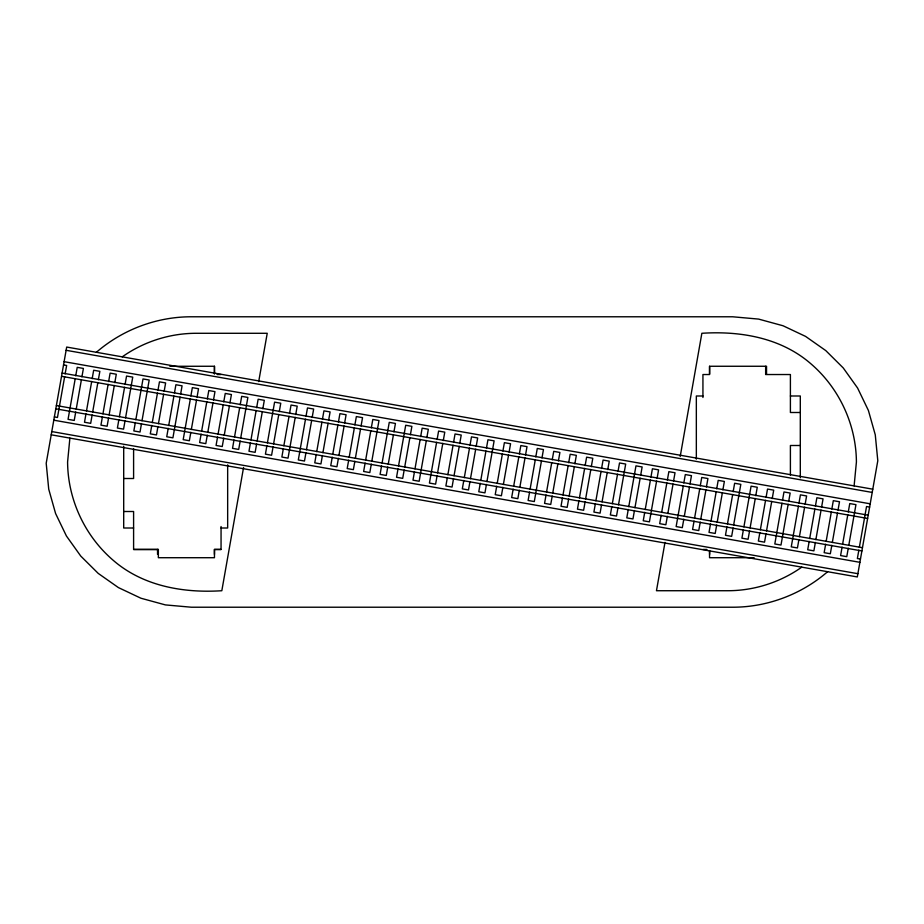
<?xml version="1.0" encoding="UTF-8"?>
<svg xmlns="http://www.w3.org/2000/svg" width="924" height="924" viewBox="0 0 924 924"><rect width="100%" height="100%" fill="white"/><g stroke="black" fill="none" stroke-linecap="round" stroke-linejoin="round"><path stroke-width="1.39" d="M157.53 554.4L157.53 549.445M214.46 554.4L214.46 549.445L221.055 549.468L221.067 526.518M214.46 374.093L214.46 366.262L169.866 366.285M709.609 554.4L709.609 550.681M709.609 374.093L709.609 366.262L766.539 366.262L766.539 374.093M64.645 376.715L57.461 417.475L54.366 416.932M65.142 373.908L66.632 365.477L63.537 364.934M75.237 378.586L68.053 419.346L74.232 420.432L75.71 412M75.733 375.779L77.223 367.348L83.403 368.433L81.913 376.865M76.207 409.193L81.416 379.672M85.99 413.813L84.5 422.245L90.679 423.342L92.157 414.899M86.486 411.007L91.684 381.485M92.181 378.678L93.67 370.247L99.85 371.332L98.36 379.764M92.654 412.092L97.863 382.571M102.437 416.712L100.947 425.144L107.126 426.241L108.605 417.81M102.934 413.906L108.131 384.384M108.628 381.577L110.118 373.146L116.297 374.232L114.807 382.663M109.101 414.992L114.31 385.481M118.884 419.612L117.394 428.043L123.573 429.14L125.052 420.709M119.381 416.805L124.578 387.283M125.075 384.476L126.565 376.045L132.744 377.131L125.549 417.891M135.331 422.511L133.841 430.954L140.021 432.039L141.499 423.608M135.828 419.704L143.012 378.944L149.191 380.03L141.996 420.79M151.779 425.41L150.289 433.853L156.468 434.938L157.946 426.507M152.275 422.603L157.473 393.093M157.969 390.274L159.459 381.843L165.627 382.929L164.149 391.36M158.443 423.689L163.652 394.178M168.226 428.32L166.736 436.752L172.915 437.837L180.099 397.077M168.711 425.502L173.92 395.992M174.417 393.174L175.907 384.742L182.074 385.828L180.596 394.271M190.367 398.891L183.183 439.651L189.351 440.736L190.841 432.305M190.864 396.073L192.354 387.641L198.521 388.727L197.043 397.17M191.337 429.498L196.546 399.977M201.12 434.118L199.63 442.55L205.798 443.636L207.288 435.204M201.605 431.3L206.814 401.79M207.311 398.972L208.801 390.54L214.969 391.637L213.49 400.069M207.785 432.397L212.994 402.876M217.556 437.017L216.077 445.449L222.245 446.535L223.735 438.103M218.052 434.199L223.262 404.689M223.758 401.871L225.248 393.439L231.416 394.536L229.937 402.968M224.232 435.296L229.441 405.775M234.003 439.916L232.525 448.348L238.692 449.434L240.182 441.002M234.5 437.11L239.709 407.588M240.205 404.781L241.695 396.338L247.863 397.436L240.679 438.195M243.566 467.463L221.829 590.725C183.564 593.208 143.174 586.232 113.375 560.452C84.835 536.082 67.833 499.526 67.591 462L69.889 438.103M258.708 381.566L267.232 333.287L196.304 333.287C169.958 333.264 143.751 341.637 122.234 356.849M250.45 442.815L248.972 451.247L255.14 452.333L256.629 443.901M250.947 440.009L256.156 410.487M256.653 407.68L258.142 399.237L264.31 400.335L262.832 408.766M257.126 441.094L262.335 411.573M266.897 445.714L265.419 454.146L271.587 455.243L273.077 446.8M267.394 442.908L274.59 402.148L280.757 403.234L279.279 411.665M273.573 443.994L278.782 414.472M283.345 448.614L281.866 457.045L288.034 458.142L295.23 417.371M283.841 445.807L289.05 416.285M289.547 413.478L291.037 405.047L297.205 406.133L295.726 414.564M305.498 419.184L298.313 459.944L304.481 461.041L305.971 452.61M305.994 416.377L307.484 407.946L313.652 409.032L312.162 417.463M306.468 449.792L311.677 420.281M316.239 454.412L314.761 462.855L320.928 463.94L322.418 455.509M316.736 451.605L321.945 422.083M322.441 419.277L323.931 410.845L330.099 411.931L328.609 420.362M322.915 452.691L328.124 423.18M332.236 457.23L330.746 465.673L336.925 466.759L338.415 458.327M332.732 454.423L337.93 424.913M338.427 422.095L339.917 413.663L346.096 414.749L344.606 423.18M338.912 455.509L344.109 425.999M348.683 460.14L347.193 468.572L353.372 469.658L354.862 461.226M349.18 457.322L354.377 427.812M354.874 424.994L356.364 416.562L362.543 417.648L361.053 426.079M355.347 458.408L360.556 428.898M365.13 463.039L363.64 471.471L369.819 472.557L371.309 464.125M365.627 460.221L370.824 430.711M371.321 427.893L372.811 419.461L378.99 420.547L371.794 461.319M381.577 465.939L380.087 474.37L386.267 475.456L387.757 467.024M382.074 463.12L389.258 422.36L395.437 423.458L393.947 431.889M388.242 464.218L393.451 434.696M398.025 468.838L396.535 477.269L402.714 478.355L404.192 469.923M398.521 466.019L405.705 425.259L411.885 426.357L410.395 434.788M404.689 467.117L409.898 437.595M414.472 471.737L412.982 480.168L419.161 481.254L426.345 440.494M414.968 468.93L420.166 439.408M420.663 436.602L422.153 428.159L428.332 429.256L426.842 437.687M436.613 442.307L429.429 483.067L435.608 484.153L437.087 475.721M437.11 439.501L438.6 431.058L444.779 432.155L443.289 440.586M437.583 472.915L442.792 443.393M447.366 477.535L445.876 485.966L452.055 487.063L453.534 478.62M447.863 474.728L453.06 445.206M453.557 442.4L455.047 433.968L461.226 435.054L459.736 443.485M454.031 475.814L459.24 446.292M463.813 480.434L462.323 488.865L468.503 489.963L469.981 481.519M464.31 477.627L469.507 448.105M470.004 445.299L471.494 436.867L477.673 437.953L476.183 446.384M470.478 478.713L475.687 449.191M480.261 483.333L478.771 491.764L484.95 492.862L486.428 484.43M480.757 480.526L485.955 451.004M486.451 448.198L487.941 439.766L494.121 440.852L486.925 481.612M496.708 486.232L495.218 494.675L501.397 495.761L502.875 487.329M497.204 483.425L502.402 453.903M502.899 451.097L504.389 442.665L510.568 443.751L509.078 452.183M503.372 484.511L508.581 455.001M513.155 489.131L511.665 497.574L517.844 498.66L519.323 490.228M513.652 486.324L518.849 456.803M519.346 453.996L520.836 445.564L527.003 446.65L525.525 455.082M519.819 487.41L525.028 457.9M529.602 492.042L528.112 500.473L534.291 501.559L541.476 460.799M530.087 489.223L535.296 459.713M535.793 456.895L537.283 448.463L543.451 449.549L541.972 457.981M546.049 494.941L544.559 503.372L550.727 504.458L552.217 496.026M546.534 492.122L551.744 462.612M552.24 459.794L553.73 451.362L559.898 452.448L558.419 460.891M552.714 493.208L557.923 463.698M562.485 497.84L561.007 506.271L567.174 507.357L568.664 498.925M562.982 495.021L568.191 465.511M568.687 462.693L570.177 454.262L576.345 455.347L574.867 463.79M569.161 496.119L574.37 466.597M578.932 500.739L577.454 509.17L583.622 510.256L585.111 501.824M579.429 497.921L584.638 468.41M585.135 465.592L586.625 457.161L592.792 458.258L591.314 466.689M585.608 499.018L590.817 469.496M595.379 503.638L593.901 512.069L600.069 513.155L601.559 504.723M595.876 500.82L601.085 471.309M601.582 468.503L603.072 460.06L609.239 461.157L607.761 469.588M602.055 501.917L607.264 472.395M611.827 506.537L610.348 514.968L616.516 516.054L618.006 507.623M612.323 503.73L617.532 474.208M618.029 471.402L619.519 462.959L625.687 464.056L618.503 504.816M628.274 509.436L626.795 517.867L632.963 518.953L634.453 510.522M628.77 506.629L635.966 465.869L642.134 466.955L640.655 475.386M634.95 507.715L640.159 478.193M644.721 512.335L643.243 520.766L649.41 521.864L656.606 481.092M645.218 509.528L650.427 480.006M650.923 477.2L652.413 468.768L658.581 469.854L657.103 478.286M661.168 515.234L659.69 523.665L665.857 524.763L667.347 516.32M661.665 512.427L666.874 482.906M667.371 480.099L668.861 471.667L675.028 472.753L673.538 481.185M667.844 513.513L673.053 484.003M664.991 542.423L656.467 590.725L727.696 590.725C754.053 590.736 780.249 582.363 801.778 567.151M680.203 456.491L701.859 333.287C740.228 330.792 780.745 337.687 810.625 363.559C839.165 387.918 856.167 424.474 856.409 462L854.111 485.897M683.321 485.805L676.137 526.564L682.305 527.662L683.795 519.23M683.818 482.998L685.308 474.566L691.475 475.652L689.985 484.084M684.291 516.412L689.5 486.902M694.063 521.032L692.584 529.475L698.752 530.561L700.242 522.129M694.559 518.225L699.768 488.704M700.265 485.897L701.743 477.465L707.923 478.551L706.433 486.983M700.739 519.311L705.948 489.801M710.51 523.931L709.02 532.374L715.199 533.46L716.689 525.028M711.006 521.124L716.216 491.603M716.712 488.796L718.191 480.364L724.37 481.45L722.88 489.882M717.186 522.21L722.383 492.7M726.957 526.842L725.467 535.273L731.646 536.359L733.136 527.927M727.454 524.024L732.663 494.513M733.159 491.695L734.638 483.264L740.817 484.349L733.633 525.109M743.404 529.741L741.914 538.172L748.094 539.258L749.583 530.826M743.901 526.923L751.085 486.163L757.264 487.248L755.774 495.691M750.08 528.02L755.278 498.498M759.851 532.64L758.361 541.071L764.541 542.157L766.031 533.726M760.348 529.822L765.557 500.311M766.054 497.493L767.532 489.062L773.711 490.147L772.221 498.59M766.527 530.919L771.725 501.397M782.004 503.21L774.809 543.97L780.988 545.056L788.172 504.296M782.501 500.392L783.979 491.961L790.159 493.058L788.669 501.489M798.452 506.109L791.256 546.869L797.435 547.955L798.925 539.524M798.948 503.303L800.427 494.86L806.606 495.957L805.116 504.389M799.422 536.717L804.619 507.195M809.193 541.337L807.703 549.768L813.882 550.854L815.372 542.423M809.69 538.53L814.899 509.009M815.395 506.202L816.874 497.759L823.053 498.856L821.563 507.288M815.869 539.616L821.066 510.094M825.64 544.236L824.15 552.668L830.329 553.753L831.819 545.322M826.137 541.429L831.346 511.908M831.831 509.101L833.321 500.669L839.5 501.755L838.01 510.187M832.316 542.515L837.514 512.993M842.087 547.135L840.597 555.567L846.777 556.664L848.267 548.221M842.584 544.328L847.793 514.807M848.278 512L849.768 503.568L855.947 504.654L848.763 545.414M858.858 550.092L857.368 558.523L860.463 559.066M859.355 547.285L866.539 506.525L869.634 507.068M96.396 352.287C122.499 329.625 156.768 316.724 191.36 316.782L732.64 316.782L758.604 319.092L783.055 325.768L805.578 336.405L825.779 350.6L843.242 367.937L857.587 388.022L868.398 410.452L875.271 434.823L877.8 460.729L857.31 576.946L51.213 434.811M827.604 571.713C801.501 594.375 767.232 607.276 732.64 607.218L191.36 607.218L165.396 604.908L140.945 598.232L118.422 587.595L98.221 573.4L80.746 556.063L66.413 535.978L55.602 513.548L48.729 489.177L46.2 463.271L66.69 347.054L872.787 489.189M217.105 374.532L221.067 374.532M702.933 395.992L696.338 395.992L696.338 459.136M790.401 395.992L800.299 395.992L800.299 477.789M800.299 412.497L790.401 412.497L790.401 374.532L765.649 374.532L765.649 366.285M800.299 445.495L790.401 445.495L790.401 475.202M123.7 478.505L133.599 478.505L133.599 448.798M123.7 511.503L133.599 511.503L133.599 549.468L158.351 549.468L158.351 557.715L214.46 557.715L214.46 549.468L221.067 549.468M133.599 528.008L123.7 528.008L123.7 446.211M221.055 528.008L227.662 528.008L227.662 464.864M133.599 549.468L158.351 549.468M702.933 549.468L706.895 549.468M754.134 557.715L709.54 557.715L709.54 550.843M66.112 350.3L872.21 492.434M64.114 361.677L870.2 503.811M62.104 373.053L868.202 515.188M61.538 376.311L867.624 518.445M56.376 405.555L862.462 547.701M55.798 408.812L861.896 550.947M53.8 420.189L859.886 562.323M51.79 431.566L857.876 573.7M709.54 366.285L709.54 374.532L702.933 374.532L702.933 397.482M214.46 366.285L214.46 373.157"/></g></svg>
